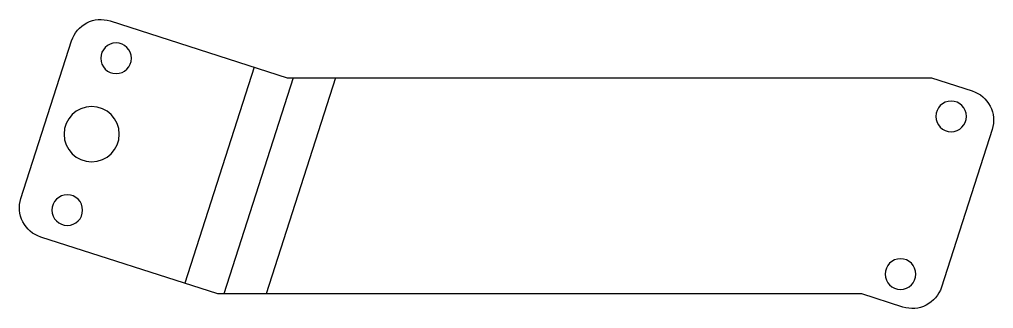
# Model space of a CAD drawing. Header units: millimetres. Extents: x -32 to 126, y -2 to 45.
import ezdxf

# ---------------------------------------------------------------- set-up
doc = ezdxf.new("R2010")
doc.units = ezdxf.units.MM

msp = doc.modelspace()

# ---------------------------------------------------------------- linework, layer by layer
at = {"layer": 'BEND'}
msp.add_line((12.3, 35.23), (0.98, 0), dxfattribs=at)
at = {"layer": 'BEND_EXTENT'}
for p, q in [((5.93, 36.96), (-5.38, 1.73)), ((19.22, 35.23), (7.91, 0))]:
    msp.add_line(p, q, dxfattribs=at)
at = {"layer": 'INTERIOR_PROFILES', "extrusion": (0, 0, -1)}
for centre, radius in [((16.58, 38.41), 2.5), ((20.56, 26.04), 4.5), ((-119.58, 28.94), 2.5), ((24.53, 13.66), 2.5), ((-111.32, 3.23), 2.5)]:
    msp.add_circle(centre, radius, dxfattribs=at)
at = {"layer": 'OUTER_PROFILES'}
msp.add_lwpolyline([(-28.86, 9.27, -0.414214), (-32.09, 15.56), (-23.83, 41.27, -0.414214), (-17.54, 44.5), (11.32, 35.23), (116.35, 35.23), (123.02, 33.09, -0.414214), (126.25, 26.8), (117.99, 1.09, -0.414214), (111.7, -2.14), (105.03, 0), (0, 0)], format="xyb", close=True, dxfattribs=at)

doc.saveas('drawing.dxf')
